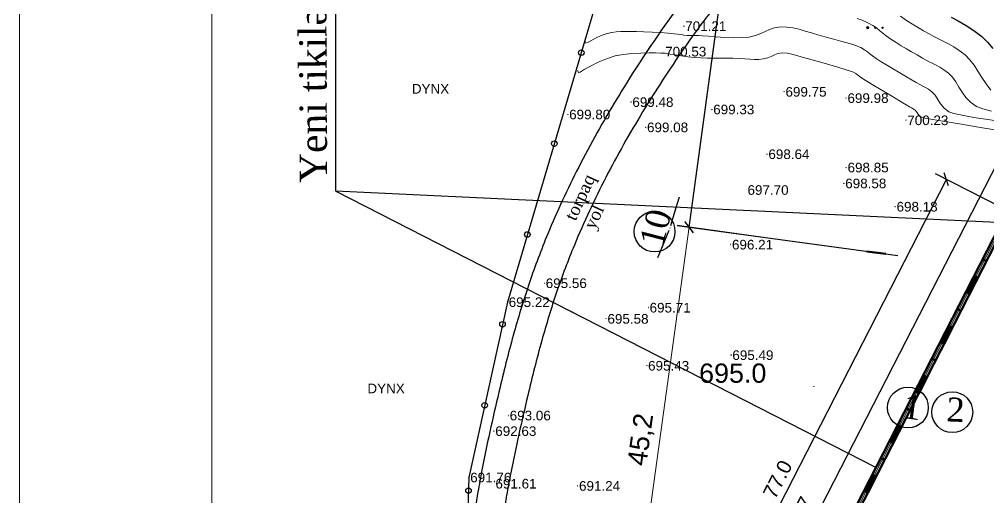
# Model space of a CAD drawing. Header units: feet. Extents: x 3381 to 682707, y 675186 to 4374675.
# Drawn here: x 682287.5 to 682388.2, y 4373092 to 4373141.7 of the extents above; entities that cross this region are included whole.
import ezdxf

# ---------------------------------------------------------------- set-up
doc = ezdxf.new("R2010")
doc.units = ezdxf.units.FT
doc.header["$MEASUREMENT"] = 0
doc.header["$PDMODE"] = 34
doc.header["$PDSIZE"] = 0.01
for name, pattern in [('ACAD_ISO02W100', [15, 12, -3]), ('ACAD_ISO03W100', [30, 12, -18]), ('DUZ', [0])]:
    doc.linetypes.add(name, pattern=pattern)
doc.layers.get('0').update_dxf_attribs({"linetype": 'CONTINUOUS'})
doc.layers.get('Defpoints').update_dxf_attribs({"linetype": 'CONTINUOUS'})
for name, color, linetype in [('0_Point_Height', 2, 'CONTINUOUS'), ('0_Point_Point', 7, 'CONTINUOUS'), ('col bitkisi', 7, 'CONTINUOUS'), ('Layer8', 7, 'CONTINUOUS'), ('Lep-Stolb', 7, 'CONTINUOUS'), ('Yazilar', 7, 'CONTINUOUS')]:
    doc.layers.add(name, color=color, linetype=linetype)
for name, color, linetype, lineweight in [('ANA HORIZONTAL', 24, 'CONTINUOUS', 30), ('HORIZANTAL', 24, 'CONTINUOUS', 13), ('kontur', 5, 'CONTINUOUS', 0), ('rabit xt', 7, 'CONTINUOUS', 13)]:
    doc.layers.add(name, color=color, linetype=linetype, lineweight=lineweight)
doc.styles.get("Standard").update_dxf_attribs({"font": 'arial.ttf', "height": 1.5})
doc.styles.add('style5', font='arialazlat.ttf', dxfattribs={"height": 400})
doc.dimstyles.new('ISO-25', dxfattribs={"dimtxt": 1.5, "dimasz": 1, "dimexe": 1.25, "dimexo": 0.625, "dimtad": 1, "dimtxsty": 'Standard', "dimblk": 'OBLIQUE', "dimcen": 2.5, "dimadec": 0, "dimazin": 0, "dimtfac": 1, "dimtmove": 0, "dimatfit": 3, "dimldrblk": 'OBLIQUE', "dimfxl": 1, "dimarcsym": 0})

# ---------------------------------------------------------------- blocks, each defined once
blk = doc.blocks.new('_Oblique')
at = {"color": 0, "linetype": 'ByBlock', "lineweight": -2}
blk.add_line((-0.5, -0.5), (0.5, 0.5), dxfattribs=at)
blk = doc.blocks.new('*D41')
at = {"color": 0, "lineweight": -2, "transparency": 16777216}
for p, q in [((682391.52, 4373131.5), (682348.52, 4373047.5)), ((682394.02, 4373130.23), (682390.41, 4373132.07)), ((682351.02, 4373046.23), (682347.41, 4373048.07))]:
    blk.add_line(p, q, dxfattribs=at)
at = {"layer": 'Defpoints', "color": 0, "lineweight": 30, "transparency": 16777216}
for p in [(682394.58, 4373129.94), (682348.52, 4373047.5), (682351.58, 4373045.94)]:
    blk.add_point(p, dxfattribs=at)
at = {"color": 0, "lineweight": -2, "transparency": 16777216}
for p, rotation in [((682391.52, 4373131.5), 62.89187712919826), ((682348.52, 4373047.5), 242.8918771291982)]:
    blk.add_blockref('_Oblique', p, dxfattribs=dict(at, rotation=rotation))
at = {"color": 0, "lineweight": 18, "transparency": 16777216, "insert": (682368.31, 4373089.51), "char_height": 1.5, "attachment_point": 5, "rotation": 62.8919}
blk.add_mtext('94,37', dxfattribs=at)
blk = doc.blocks.new('*D36')
at = {"color": 0, "lineweight": -2, "transparency": 16777216}
for p, q in [((682389.63, 4373122.09), (682382.72, 4373125.63)), ((682348.78, 4373056.59), (682383.83, 4373125.06)), ((682354.58, 4373053.62), (682347.67, 4373057.16))]:
    blk.add_line(p, q, dxfattribs=at)
at = {"layer": 'Defpoints', "color": 0, "lineweight": 30, "transparency": 16777216}
for p in [(682383.83, 4373125.06), (682390.19, 4373121.8), (682355.14, 4373053.34)]:
    blk.add_point(p, dxfattribs=at)
at = {"color": 0, "lineweight": -2, "transparency": 16777216}
for p, rotation in [((682383.83, 4373125.06), 62.89187712935262), ((682348.78, 4373056.59), 242.8918771293526)]:
    blk.add_blockref('_Oblique', p, dxfattribs=dict(at, rotation=rotation))
at = {"color": 0, "lineweight": 18, "transparency": 16777216, "insert": (682366.3, 4373093.87), "char_height": 1.5, "attachment_point": 5, "rotation": 62.8919}
blk.add_mtext('{\\fArial|b0|i0|c238|p34;77.0}', dxfattribs=at)

msp = doc.modelspace()

# ---------------------------------------------------------------- hatches: boundary and pattern name
at = {"lineweight": 50}
h = msp.add_hatch(dxfattribs=at)
h.set_pattern_fill('ANSI31', scale=0.3, angle=-108.25439)
h.set_pattern_definition([(296.7456132817, (-3258833.393393, 6394453.493433), (0.03348800255758, 0.01687612765725), [])])
h.paths.add_polyline_path([(682387.115, 4373114.826), (682386.254, 4373113.144), (682385.867, 4373113.333), (682386.724, 4373115.007)])
h = msp.add_hatch(dxfattribs=at)
h.set_pattern_fill('ANSI31', scale=0.3, angle=-108.25439)
h.set_pattern_definition([(296.7456132817, (-3258836.039385, 6394448.32738), (0.03348800255758, 0.01687612765725), [])])
h.paths.add_polyline_path([(682384.469, 4373109.66), (682383.608, 4373107.978), (682383.221, 4373108.167), (682384.078, 4373109.841)])
h = msp.add_hatch(dxfattribs=at)
h.set_pattern_fill('ANSI31', scale=0.3, angle=-108.25439)
h.set_pattern_definition([(296.7456132817, (-3258838.685378, 6394443.161325), (0.03348800255758, 0.01687612765725), [])])
h.paths.add_polyline_path([(682381.823, 4373104.494), (682380.962, 4373102.812), (682380.575, 4373103.001), (682381.432, 4373104.675)])
h = msp.add_hatch(dxfattribs=at)
h.set_pattern_fill('ANSI31', scale=0.3, angle=-108.25439)
h.set_pattern_definition([(296.7456132817, (-3258841.33137, 6394437.99527), (0.03348800255758, 0.01687612765725), [])])
h.paths.add_polyline_path([(682379.177, 4373099.328), (682378.316, 4373097.646), (682377.929, 4373097.835), (682378.786, 4373099.509)])
h = msp.add_hatch(dxfattribs=at)
h.set_pattern_fill('ANSI31', scale=0.3, angle=-108.25439)
h.set_pattern_definition([(296.7456132817, (-3258843.977362, 6394432.829217), (0.03348800255758, 0.01687612765725), [])])
h.paths.add_polyline_path([(682376.531, 4373094.162), (682375.67, 4373092.48), (682375.283, 4373092.669), (682376.14, 4373094.343)])
at = {"layer": 'col bitkisi', "ltscale": 1.5}
h = msp.add_hatch(color=256, dxfattribs=at)
edge = h.paths.add_edge_path()
edge.add_arc((682375.664, 4373140.833), 0.125, 0, 360)
h = msp.add_hatch(color=256, dxfattribs=at)
edge = h.paths.add_edge_path()
edge.add_arc((682376.446, 4373140.833), 0.125, 0, 360)
h = msp.add_hatch(color=256, dxfattribs=at)
edge = h.paths.add_edge_path()
edge.add_arc((682377.205, 4373140.833), 0.125, 0, 360)

# ---------------------------------------------------------------- linework, layer by layer
at = {"color": 222, "lineweight": 25}
for p, q in [((682357.088, 4373120.069, -716.5), (682365.379, 4373180.919, -716.5)), ((682378.791, 4373117.112, -716.5), (682355.849, 4373120.238, -716.5))]:
    msp.add_line(p, q, dxfattribs=at)
at = {"color": 1, "lineweight": 25}
for p, q in [((682320.393, 4373123.847), (682320.393, 4373176.792)), ((682401.608, 4373119.988, -716.5), (682320.393, 4373123.847)), ((682320.393, 4373123.847), (682376.525, 4373095.113, -716.5))]:
    msp.add_line(p, q, dxfattribs=at)
at = {"linetype": 'Continuous'}
for p, q in [((682347.445, 4373143.495, -14.808), (682338.209, 4373112.305, -21.278)), ((682338.209, 4373112.305, -21.278), (682334.208, 4373094.074, -24.744)), ((682334.208, 4373094.074, -24.744), (682333.895, 4373083.453, -26.713))]:
    msp.add_line(p, q, dxfattribs=at)
at = {"color": 7, "lineweight": 20}
for p, q in [((682350.92, 4373075.356, -716.5), (682357.086, 4373120.134, -716.5)), ((682377.193, 4373117.329, -716.5), (682355.847, 4373120.305, -716.5))]:
    msp.add_line(p, q, dxfattribs=at)
at = {"color": 222, "linetype": 'ACAD_ISO02W100', "lineweight": 50}
msp.add_line((682377.538, 4373117.303, -716.5), (682375.553, 4373117.56, -716.5), dxfattribs=at)
at = {"color": 7, "lineweight": 50}
for p, q in [((682388.001, 4373116.555, -716.5), (682387.62, 4373116.741, -716.5)), ((682385.355, 4373111.389, -716.5), (682384.974, 4373111.575, -716.5)), ((682382.709, 4373106.223, -716.5), (682382.328, 4373106.409, -716.5)), ((682380.063, 4373101.057, -716.5), (682379.682, 4373101.243, -716.5)), ((682377.417, 4373095.891, -716.5), (682377.036, 4373096.077, -716.5))]:
    msp.add_line(p, q, dxfattribs=at)
at = {"color": 7, "lineweight": 30, "elevation": -716.5}
for points in [[(682463.463, 4373103.791), (682475.838, 4373099.055), (682443.696, 4373017.695), (682351.291, 4373045.819), (682394.482, 4373130.191), (682454.121, 4373107.367)], [(682463.32, 4373103.417), (682475.318, 4373098.826), (682443.46, 4373018.185), (682351.865, 4373046.062), (682394.674, 4373129.689), (682453.978, 4373106.993)]]:
    msp.add_lwpolyline(points, dxfattribs=at)
at = {"color": 1, "lineweight": 0, "elevation": -716.5}
msp.add_lwpolyline([(682475.578, 4373098.94), (682443.578, 4373017.94), (682351.578, 4373045.94), (682394.578, 4373129.94)], dxfattribs=at)
at = {"color": 7, "lineweight": 50, "elevation": -716.5}
for points in [[(682454.23, 4373106.926), (682454.405, 4373107.287), (682429.082, 4373116.969), (682390.187, 4373121.803), (682355.142, 4373053.339), (682452.69, 4373040.351), (682468.467, 4373080.267), (682468.108, 4373080.409), (682452.432, 4373040.804), (682355.777, 4373053.642), (682390.466, 4373121.369), (682428.981, 4373116.595), (682454.23, 4373106.926)], [(682387.115, 4373114.826), (682386.254, 4373113.144), (682385.867, 4373113.333), (682386.724, 4373115.007), (682387.115, 4373114.826)], [(682384.469, 4373109.66), (682383.608, 4373107.978), (682383.221, 4373108.167), (682384.078, 4373109.841), (682384.469, 4373109.66)], [(682381.823, 4373104.494), (682380.962, 4373102.812), (682380.575, 4373103.001), (682381.432, 4373104.675), (682381.823, 4373104.494)], [(682379.177, 4373099.328), (682378.316, 4373097.646), (682377.929, 4373097.835), (682378.786, 4373099.509), (682379.177, 4373099.328)], [(682376.531, 4373094.162), (682375.67, 4373092.48), (682375.283, 4373092.669), (682376.14, 4373094.343), (682376.531, 4373094.162)]]:
    msp.add_lwpolyline(points, dxfattribs=at)
at = {"linetype": 'Continuous'}
for centre in [(682345.886, 4373138.231, -15.9), (682343.089, 4373128.784, -17.86), (682340.289, 4373119.328, -19.821), (682337.702, 4373109.995, -21.717), (682335.852, 4373101.566, -23.32), (682334.167, 4373092.691, -25)]:
    msp.add_circle(centre, 0.291, dxfattribs=at)
at = {"color": 7, "linetype": 'DUZ', "lineweight": 25}
for centre in [(682353.508, 4373119.634, -716.5), (682379.836, 4373101.33, -716.5), (682384.447, 4373100.848, -716.5)]:
    msp.add_circle(centre, 2.121, dxfattribs=at)
at = {"linetype": 'Continuous'}
for points, knots in [([(682408.307, 4373231.38, -716.5), (682404.367, 4373227.617, -716.5), (682403.839, 4373227.566, -716.5), (682402.25, 4373227.407, -716.5), (682401.187, 4373227.29, -716.5), (682398.235, 4373226.883, -716.5), (682396.358, 4373226.529, -716.5), (682393.58, 4373225.651, -716.5), (682392.629, 4373225.281, -716.5), (682391.138, 4373224.543, -716.5), (682390.578, 4373224.227, -716.5), (682389.418, 4373223.471, -716.5), (682388.83, 4373223.024, -716.5), (682387.714, 4373222.075, -716.5), (682387.185, 4373221.571, -716.5), (682385.943, 4373220.3, -716.5), (682385.253, 4373219.513, -716.5), (682384.142, 4373218.195, -716.5), (682383.708, 4373217.665, -716.5), (682382.852, 4373216.619, -716.5), (682382.427, 4373216.098, -716.5), (682381.16, 4373214.543, -716.5), (682380.328, 4373213.515, -716.5), (682377.848, 4373210.447, -716.5), (682376.221, 4373208.424, -716.5), (682373.312, 4373204.829, -716.5), (682372.036, 4373203.259, -716.5), (682370, 4373200.78, -716.5), (682369.258, 4373199.882, -716.5), (682367.826, 4373198.161, -716.5), (682367.137, 4373197.338, -716.5), (682365.908, 4373195.884, -716.5), (682365.374, 4373195.255, -716.5), (682364.005, 4373193.654, -716.5), (682363.132, 4373192.649, -716.5), (682361.7, 4373190.707, -716.5), (682361.113, 4373189.797, -716.5), (682360.348, 4373188.144, -716.5), (682360.099, 4373187.44, -716.5), (682359.865, 4373186.318, -716.5), (682359.811, 4373185.925, -716.5), (682359.763, 4373185.131, -716.5), (682359.768, 4373184.735, -716.5), (682359.888, 4373183.135, -716.5), (682360.203, 4373181.962, -716.5), (682360.915, 4373180.118, -716.5), (682361.252, 4373179.411, -716.5), (682361.978, 4373178.075, -716.5), (682362.369, 4373177.443, -716.5), (682363.656, 4373175.521, -716.5), (682364.604, 4373174.327, -716.5), (682366.068, 4373172.393, -716.5), (682366.619, 4373171.643, -716.5), (682367.62, 4373170.111, -716.5), (682368.067, 4373169.334, -716.5), (682368.737, 4373167.864, -716.5), (682368.979, 4373167.177, -716.5), (682369.324, 4373165.741, -716.5), (682369.429, 4373165, -716.5), (682369.507, 4373163.403, -716.5), (682369.46, 4373162.549, -716.5), (682369.197, 4373160.869, -716.5), (682368.98, 4373160.038, -716.5), (682368.184, 4373157.804, -716.5), (682367.453, 4373156.451, -716.5), (682365.98, 4373154.304, -716.5), (682365.326, 4373153.476, -716.5), (682363.935, 4373151.868, -716.5), (682363.196, 4373151.085, -716.5), (682361.695, 4373149.533, -716.5), (682360.933, 4373148.765, -716.5), (682359.611, 4373147.38, -716.5), (682359.046, 4373146.772, -716.5), (682357.952, 4373145.519, -716.5), (682357.423, 4373144.88, -716.5), (682355.883, 4373142.933, -716.5), (682354.918, 4373141.596, -716.5), (682353.219, 4373139.133, -716.5), (682352.471, 4373138.011, -716.5), (682351.002, 4373135.742, -716.5), (682350.283, 4373134.596, -716.5), (682348.182, 4373131.122, -716.5), (682346.856, 4373128.758, -716.5), (682344.46, 4373124.069, -716.5), (682343.381, 4373121.749, -716.5), (682341.717, 4373117.724, -716.5), (682341.081, 4373116.04, -716.5), (682339.922, 4373112.634, -716.5), (682339.4, 4373110.917, -716.5), (682338.387, 4373107.289, -716.5), (682337.904, 4373105.376, -716.5), (682337.121, 4373102.084, -716.5), (682336.806, 4373100.707, -716.5), (682336.192, 4373097.942, -716.5), (682335.897, 4373096.554, -716.5), (682335.473, 4373094.381, -716.5), (682335.327, 4373093.607, -716.5), (682335.089, 4373092.206, -716.5), (682334.993, 4373091.587, -716.5), (682334.753, 4373089.623, -716.5), (682334.677, 4373088.279, -716.5), (682334.68, 4373085.263, -716.5), (682334.801, 4373083.591, -716.5), (682335.241, 4373080.299, -716.5), (682335.558, 4373078.68, -716.5), (682336.198, 4373075.964, -716.5), (682336.491, 4373074.856, -716.5), (682337.056, 4373072.858, -716.5), (682337.322, 4373071.965, -716.5), (682337.815, 4373070.351, -716.5), (682338.041, 4373069.621, -716.5), (682338.537, 4373068.147, -716.5), (682338.806, 4373067.407, -716.5), (682339.262, 4373066.316, -716.5), (682339.418, 4373065.963, -716.5), (682339.921, 4373064.909, -716.5), (682340.282, 4373064.248, -716.5), (682340.963, 4373062.978, -716.5), (682341.283, 4373062.369, -716.5), (682341.682, 4373061.467, -716.5), (682341.803, 4373061.163, -716.5), (682341.99, 4373060.609, -716.5), (682342.06, 4373060.362, -716.5), (682342.183, 4373059.838, -716.5), (682342.235, 4373059.565, -716.5), (682342.369, 4373058.729, -716.5), (682342.432, 4373058.138, -716.5), (682340.247, 4373053.725, -716.5)], [0, 0, 0, 0, 1.5041825, 1.5041825, 4.5125475, 4.5125475, 9.8970232, 9.8970232, 12.7958343, 12.7958343, 14.6040586, 14.6040586, 16.6622444, 16.6622444, 18.7204302, 18.7204302, 21.6922095, 21.6922095, 23.6905372, 23.6905372, 25.688865, 25.688865, 29.6855204, 29.6855204, 37.6788312, 37.6788312, 43.8586233, 43.8586233, 47.3387229, 47.3387229, 50.4791814, 50.4791814, 52.8430932, 52.8430932, 56.4524219, 56.4524219, 59.343353, 59.343353, 61.3017168, 61.3017168, 62.3107145, 62.3107145, 63.3197122, 63.3197122, 66.4267393, 66.4267393, 68.5017705, 68.5017705, 70.5768016, 70.5768016, 75.0922592, 75.0922592, 77.9843832, 77.9843832, 80.8765073, 80.8765073, 83.3681481, 83.3681481, 85.859789, 85.859789, 88.6938456, 88.6938456, 91.5279021, 91.5279021, 96.5044037, 96.5044037, 99.8137478, 99.8137478, 103.1230919, 103.1230919, 106.3599071, 106.3599071, 108.7786817, 108.7786817, 111.1974562, 111.1974562, 116.0350052, 116.0350052, 120.025858, 120.025858, 124.0167109, 124.0167109, 131.9984166, 131.9984166, 139.5388434, 139.5388434, 144.8405163, 144.8405163, 150.1421893, 150.1421893, 155.992549, 155.992549, 160.2125993, 160.2125993, 164.4326495, 164.4326495, 166.7775401, 166.7775401, 168.5840285, 168.5840285, 172.4237048, 172.4237048, 177.2211789, 177.2211789, 182.018653, 182.018653, 185.3845457, 185.3845457, 188.1403774, 188.1403774, 190.3972905, 190.3972905, 192.6542037, 192.6542037, 193.7358898, 193.7358898, 195.899262, 195.899262, 198.0626342, 198.0626342, 199.1900842, 199.1900842, 200.13488, 200.13488, 201.0796759, 201.0796759, 202.923933, 202.923933, 202.923933, 202.923933]), ([(682412.21, 4373224.91, -716.5), (682404.648, 4373224.63, -716.5), (682404.119, 4373224.579, -716.5), (682402.541, 4373224.421, -716.5), (682401.504, 4373224.307, -716.5), (682398.703, 4373223.918, -716.5), (682396.995, 4373223.587, -716.5), (682394.578, 4373222.819, -716.5), (682393.77, 4373222.501, -716.5), (682392.521, 4373221.878, -716.5), (682392.052, 4373221.61, -716.5), (682390.903, 4373220.852, -716.5), (682390.233, 4373220.306, -716.5), (682388.922, 4373219.082, -716.5), (682388.285, 4373218.406, -716.5), (682387.021, 4373216.971, -716.5), (682386.395, 4373216.211, -716.5), (682384.248, 4373213.59, -716.5), (682382.769, 4373211.765, -716.5), (682379.842, 4373208.139, -716.5), (682378.392, 4373206.339, -716.5), (682374.005, 4373200.916, -716.5), (682371.029, 4373197.274, -716.5), (682367.31, 4373192.901, -716.5), (682366.825, 4373192.339, -716.5), (682365.884, 4373191.229, -716.5), (682365.428, 4373190.68, -716.5), (682364.44, 4373189.391, -716.5), (682363.943, 4373188.655, -716.5), (682363.256, 4373187.336, -716.5), (682363.029, 4373186.75, -716.5), (682362.841, 4373185.91, -716.5), (682362.802, 4373185.65, -716.5), (682362.766, 4373185.121, -716.5), (682362.768, 4373184.845, -716.5), (682362.852, 4373183.736, -716.5), (682363.082, 4373182.833, -716.5), (682363.634, 4373181.407, -716.5), (682363.879, 4373180.878, -716.5), (682364.416, 4373179.858, -716.5), (682364.71, 4373179.363, -716.5), (682365.794, 4373177.683, -716.5), (682366.686, 4373176.537, -716.5), (682368.204, 4373174.546, -716.5), (682368.817, 4373173.73, -716.5), (682369.987, 4373171.994, -716.5), (682370.542, 4373171.076, -716.5), (682371.289, 4373169.522, -716.5), (682371.535, 4373168.927, -716.5), (682371.945, 4373167.692, -716.5), (682372.107, 4373167.061, -716.5), (682372.464, 4373165.147, -716.5), (682372.533, 4373163.842, -716.5), (682372.362, 4373161.441, -716.5), (682372.161, 4373160.346, -716.5), (682371.56, 4373158.235, -716.5), (682371.158, 4373157.216, -716.5), (682370.204, 4373155.277, -716.5), (682369.653, 4373154.356, -716.5), (682368.272, 4373152.341, -716.5), (682367.409, 4373151.276, -716.5), (682365.624, 4373149.27, -716.5), (682364.703, 4373148.325, -716.5), (682363.037, 4373146.619, -716.5), (682362.288, 4373145.852, -716.5), (682361.111, 4373144.577, -716.5), (682360.666, 4373144.074, -716.5), (682359.794, 4373143.038, -716.5), (682359.368, 4373142.509, -716.5), (682358.114, 4373140.893, -716.5), (682357.309, 4373139.776, -716.5), (682355.782, 4373137.567, -716.5), (682355.056, 4373136.48, -716.5), (682353.634, 4373134.291, -716.5), (682352.94, 4373133.186, -716.5), (682350.91, 4373129.843, -716.5), (682349.63, 4373127.575, -716.5), (682347.253, 4373122.959, -716.5), (682346.157, 4373120.612, -716.5), (682344.503, 4373116.609, -716.5), (682343.886, 4373114.975, -716.5), (682342.763, 4373111.667, -716.5), (682342.255, 4373109.99, -716.5), (682341.257, 4373106.408, -716.5), (682340.778, 4373104.498, -716.5), (682340.006, 4373101.245, -716.5), (682339.7, 4373099.905, -716.5), (682339.109, 4373097.232, -716.5), (682338.825, 4373095.897, -716.5), (682338.41, 4373093.771, -716.5), (682338.261, 4373092.976, -716.5), (682338.028, 4373091.589, -716.5), (682337.939, 4373090.991, -716.5), (682337.802, 4373089.797, -716.5), (682337.752, 4373089.197, -716.5), (682337.658, 4373087.389, -716.5), (682337.667, 4373086.173, -716.5), (682337.856, 4373083.04, -716.5), (682338.136, 4373081.131, -716.5), (682338.926, 4373077.324, -716.5), (682339.433, 4373075.425, -716.5), (682340.179, 4373072.884, -716.5), (682340.373, 4373072.243, -716.5), (682340.766, 4373070.965, -716.5), (682340.964, 4373070.336, -716.5), (682341.359, 4373069.174, -716.5), (682341.553, 4373068.638, -716.5), (682341.905, 4373067.764, -716.5), (682342.053, 4373067.419, -716.5), (682342.335, 4373066.812, -716.5), (682342.467, 4373066.546, -716.5), (682342.746, 4373066.002, -716.5), (682342.893, 4373065.727, -716.5), (682343.344, 4373064.886, -716.5), (682343.659, 4373064.307, -716.5), (682344.185, 4373063.235, -716.5), (682344.401, 4373062.755, -716.5), (682344.721, 4373061.912, -716.5), (682344.838, 4373061.559, -716.5), (682345.035, 4373060.84, -716.5), (682345.114, 4373060.483, -716.5), (682345.308, 4373059.425, -716.5), (682345.385, 4373058.736, -716.5), (682345.463, 4373057.994, -716.5), (682345.471, 4373057.913, -716.5), (682347.206, 4373053.601, -716.5)], [0, 0, 0, 0, 1.5195761, 1.5195761, 4.5587283, 4.5587283, 9.9305937, 9.9305937, 12.8375976, 12.8375976, 14.6989466, 14.6989466, 17.5962721, 17.5962721, 20.4935977, 20.4935977, 23.4307648, 23.4307648, 30.5406062, 30.5406062, 37.6504477, 37.6504477, 51.8701305, 51.8701305, 53.9433419, 53.9433419, 56.0165533, 56.0165533, 58.8397751, 58.8397751, 61.1867015, 61.1867015, 62.257023, 62.257023, 63.3273446, 63.3273446, 66.4263407, 66.4263407, 68.2682497, 68.2682497, 70.1101586, 70.1101586, 74.6215299, 74.6215299, 77.5950003, 77.5950003, 80.5684708, 80.5684708, 82.3043553, 82.3043553, 84.0402398, 84.0402398, 87.5120089, 87.5120089, 90.504027, 90.504027, 93.4960452, 93.4960452, 96.4880633, 96.4880633, 100.372173, 100.372173, 104.2562828, 104.2562828, 107.5177012, 107.5177012, 109.6184271, 109.6184271, 111.7191531, 111.7191531, 115.920605, 115.920605, 119.8587917, 119.8587917, 123.7969785, 123.7969785, 131.6733519, 131.6733519, 139.5534814, 139.5534814, 144.8944211, 144.8944211, 150.2353608, 150.2353608, 156.1903919, 156.1903919, 160.321983, 160.321983, 164.453574, 164.453574, 166.8999608, 166.8999608, 168.7971258, 168.7971258, 170.6942909, 170.6942909, 174.4886209, 174.4886209, 180.4889056, 180.4889056, 186.4891903, 186.4891903, 188.5086959, 188.5086959, 190.5282014, 190.5282014, 192.322947, 192.322947, 193.5253301, 193.5253301, 194.4787119, 194.4787119, 195.4320938, 195.4320938, 197.3388576, 197.3388576, 198.7843763, 198.7843763, 199.7590286, 199.7590286, 200.7336808, 200.7336808, 202.6829852, 202.6829852, 202.923933, 202.923933, 202.923933, 202.923933])]:
    msp.add_open_spline(points, degree=3, knots=knots, dxfattribs=at)
at = {"layer": '0_Point_Point'}
for p in [(682356.556, 4373141.011, -15.286), (682354.474, 4373138.363, -15.966), (682366.975, 4373134.18, -16.746), (682373.418, 4373133.528, -16.519), (682351.062, 4373133.11, -17.019), (682359.466, 4373132.344, -17.172), (682344.494, 4373131.825, -16.698), (682379.634, 4373131.219, -16.275), (682352.586, 4373130.485, -17.424), (682365.199, 4373127.694, -17.863), (682373.426, 4373126.307, -17.647), (682373.185, 4373124.655, -17.92), (682363.027, 4373123.97, -18.803), (682378.519, 4373122.234, -18.324), (682355.117, 4373120.019, -20.261), (682361.415, 4373118.29, -20.288), (682384.258, 4373117.456, -19.515), (682342.056, 4373114.277, -20.938), (682338.209, 4373112.305, -21.278), (682352.853, 4373111.733, -20.786), (682348.473, 4373110.569, -20.918), (682361.454, 4373106.795, -21.013), (682352.695, 4373105.694, -21.068), (682370.064, 4373103.546, -21.149), (682338.312, 4373100.515, -23.443), (682336.813, 4373098.898, -23.868), (682374.353, 4373096.698, -21.615), (682334.208, 4373094.074, -24.744), (682336.832, 4373093.43, -24.894), (682345.518, 4373093.198, -25.26)]:
    msp.add_point(p, dxfattribs=at)
at = {"layer": 'ANA HORIZONTAL', "color": 32, "lineweight": 30, "elevation": -14}
msp.add_lwpolyline([(682384.322, 4373141.922), (682385.072, 4373141.535), (682385.876, 4373141.076), (682386.702, 4373140.537), (682387.517, 4373139.914), (682388.108, 4373139.339), (682388.652, 4373138.67)], dxfattribs=at)
at = {"layer": 'col bitkisi', "lineweight": 13, "ltscale": 1.5}
msp.add_circle((682375.664, 4373140.833, -716.5), 0.125, dxfattribs=at)
at = {"layer": 'HORIZANTAL', "color": 32, "linetype": 'Continuous', "lineweight": 13}
for points, elevation in [([(682374.559, 4373141.778), (682375.067, 4373141.607), (682375.678, 4373141.338), (682376.177, 4373141.068), (682376.565, 4373140.808), (682376.895, 4373140.547), (682377.22, 4373140.274), (682377.593, 4373139.976), (682378.068, 4373139.642), (682378.608, 4373139.296), (682379.143, 4373138.967), (682379.679, 4373138.647), (682380.224, 4373138.327), (682380.784, 4373138), (682381.365, 4373137.658), (682381.904, 4373137.358), (682382.358, 4373137.133), (682382.763, 4373136.939), (682383.155, 4373136.73), (682383.573, 4373136.463), (682384.052, 4373136.092), (682384.457, 4373135.676), (682384.803, 4373135.193), (682385.127, 4373134.669), (682385.469, 4373134.127), (682385.866, 4373133.594), (682386.357, 4373133.095), (682386.979, 4373132.655), (682387.623, 4373132.393), (682388.535, 4373132.165)], -15), ([(682379.049, 4373142.036), (682379.599, 4373141.654), (682380.156, 4373141.297), (682380.604, 4373141.023), (682381.018, 4373140.78), (682381.473, 4373140.517), (682382.044, 4373140.183), (682382.518, 4373139.923), (682383.008, 4373139.681), (682383.516, 4373139.437), (682384.045, 4373139.168), (682384.598, 4373138.854), (682385.177, 4373138.473), (682385.785, 4373138.003), (682386.284, 4373137.502), (682386.714, 4373136.927), (682387.112, 4373136.3), (682387.513, 4373135.645), (682387.953, 4373134.986), (682388.466, 4373134.346)], -14.5), ([(682346.278, 4373139.637), (682346.283, 4373139.605), (682346.286, 4373139.517), (682346.294, 4373139.365), (682346.364, 4373139.223), (682346.536, 4373139.284), (682346.891, 4373139.485), (682347.383, 4373139.758), (682347.961, 4373140.034), (682348.577, 4373140.245), (682349.068, 4373140.349), (682349.528, 4373140.408), (682349.987, 4373140.434), (682350.473, 4373140.438), (682351.017, 4373140.433), (682351.645, 4373140.429), (682352.403, 4373140.413), (682353.256, 4373140.374), (682354.119, 4373140.321), (682354.905, 4373140.264), (682355.527, 4373140.213), (682355.901, 4373140.178), (682356.254, 4373140.127), (682356.533, 4373140.073), (682356.886, 4373140.028), (682357.184, 4373140.011), (682357.45, 4373140.009), (682357.734, 4373140.012), (682358.083, 4373140.01), (682358.464, 4373139.987), (682359.098, 4373139.939), (682359.909, 4373139.882), (682360.817, 4373139.83), (682361.746, 4373139.8), (682362.616, 4373139.806), (682363.351, 4373139.866), (682364.011, 4373140.012), (682364.539, 4373140.217), (682365.001, 4373140.445), (682365.461, 4373140.661), (682365.984, 4373140.829), (682366.636, 4373140.914), (682367.266, 4373140.899), (682367.892, 4373140.814), (682368.522, 4373140.672), (682369.161, 4373140.492), (682369.815, 4373140.289), (682370.491, 4373140.08), (682371.193, 4373139.882), (682371.998, 4373139.673), (682372.735, 4373139.482), (682373.401, 4373139.301), (682373.992, 4373139.126), (682374.504, 4373138.95), (682374.934, 4373138.767), (682375.328, 4373138.55), (682375.623, 4373138.341), (682375.881, 4373138.128), (682376.165, 4373137.895), (682376.538, 4373137.629), (682376.959, 4373137.363), (682377.553, 4373137), (682378.25, 4373136.581), (682378.98, 4373136.145), (682379.676, 4373135.731), (682380.267, 4373135.381), (682380.686, 4373135.133), (682381.072, 4373134.921), (682381.39, 4373134.766), (682381.678, 4373134.622), (682381.975, 4373134.443), (682382.319, 4373134.181), (682382.653, 4373133.815), (682382.933, 4373133.381), (682383.225, 4373132.921), (682383.593, 4373132.478), (682384.099, 4373132.092), (682384.594, 4373131.923), (682385.486, 4373131.729), (682386.696, 4373131.514), (682388.146, 4373131.283), (682389.756, 4373131.039)], -15.5), ([(682345.534, 4373136.377), (682345.536, 4373136.361), (682345.54, 4373136.311), (682345.549, 4373136.219), (682345.584, 4373136.135), (682345.758, 4373136.227), (682346.197, 4373136.483), (682346.84, 4373136.84), (682347.627, 4373137.236), (682348.499, 4373137.609), (682349.395, 4373137.897), (682350.225, 4373138.054), (682351.142, 4373138.15), (682352.07, 4373138.2), (682352.932, 4373138.216), (682353.653, 4373138.212), (682354.155, 4373138.2), (682354.364, 4373138.194), (682354.489, 4373138.197), (682354.615, 4373138.194), (682354.775, 4373138.165), (682355.139, 4373138.096), (682355.658, 4373138.002), (682356.283, 4373137.899), (682356.966, 4373137.803), (682357.657, 4373137.73), (682358.328, 4373137.689), (682358.986, 4373137.671), (682359.639, 4373137.669), (682360.295, 4373137.674), (682360.963, 4373137.678), (682361.651, 4373137.671), (682362.309, 4373137.645), (682362.892, 4373137.607), (682363.418, 4373137.569), (682363.901, 4373137.544), (682364.358, 4373137.545), (682364.805, 4373137.584), (682365.268, 4373137.694), (682365.63, 4373137.849), (682365.956, 4373138.011), (682366.314, 4373138.144), (682366.772, 4373138.212), (682367.28, 4373138.192), (682367.768, 4373138.101), (682368.276, 4373137.958), (682368.84, 4373137.782), (682369.5, 4373137.594), (682370.118, 4373137.427), (682370.886, 4373137.213), (682371.726, 4373136.972), (682372.557, 4373136.728), (682373.298, 4373136.503), (682373.869, 4373136.318), (682374.19, 4373136.197), (682374.432, 4373136.059), (682374.607, 4373135.926), (682374.778, 4373135.783), (682375.007, 4373135.617), (682375.387, 4373135.382), (682376.116, 4373134.941), (682377.05, 4373134.378), (682378.049, 4373133.779), (682378.969, 4373133.228), (682379.669, 4373132.81), (682380.007, 4373132.608), (682380.221, 4373132.495), (682380.393, 4373132.408), (682380.587, 4373132.27), (682380.772, 4373132.039), (682380.948, 4373131.769), (682381.218, 4373131.529), (682381.578, 4373131.441), (682382.422, 4373131.287), (682383.663, 4373131.077), (682385.212, 4373130.823), (682386.98, 4373130.535), (682388.881, 4373130.225)], -16)]:
    msp.add_lwpolyline(points, dxfattribs=dict(at, elevation=elevation))
at = {"layer": 'Lep-Stolb', "color": 1}
for p, q in [((682355.727, 4373122.025, -26.159), (682356.094, 4373123.234, -26.159)), ((682355.19, 4373120.259, -26.159), (682355.727, 4373122.025, -26.159)), ((682354.231, 4373117.848, -26.159), (682355.022, 4373119.788, -26.159)), ((682353.853, 4373116.922, -26.159), (682354.326, 4373118.079, -26.159))]:
    msp.add_line(p, q, dxfattribs=at)
at = {"layer": 'rabit xt', "color": 7, "lineweight": 20, "ltscale": 0.3}
msp.add_lwpolyline([(682287.491, 4373251.063), (682287.491, 4372954.063), (682707.491, 4372954.063)], dxfattribs=at)
msp.add_lwpolyline([(682307.491, 4373246.063), (682702.491, 4373246.063), (682702.491, 4372959.063), (682307.491, 4372959.063)], close=True, dxfattribs=at)

# ---------------------------------------------------------------- block references
at = {"color": 7, "lineweight": 20, "rotation": 82.16029596032769}
msp.add_blockref('_Oblique', (682357.086, 4373120.134, -716.5), dxfattribs=at)
at = {"color": 222, "lineweight": 25, "rotation": 262.2406351117736}
msp.add_blockref('_Oblique', (682357.088, 4373120.069, -716.5), dxfattribs=at)

# ---------------------------------------------------------------- texts
at = {"color": 1, "linetype": 'Continuous', "insert": (682316.629, 4373123.629, 138.916), "char_height": 2.84615, "width": 88.87271, "attachment_point": 1, "rotation": 90.22602}
msp.add_mtext('{\\fTimes New Roman|b0|i0|c238|p18;\\C256; Yeni tikiləcək İstinad divarları}', dxfattribs=at)
at = {"color": 7, "lineweight": 20, "insert": (682352.193, 4373097.994, -716.5), "char_height": 2, "attachment_point": 5, "rotation": 82.1603}
msp.add_mtext('45,2', dxfattribs=at)
at = {"layer": '0_Point_Height', "color": 0}
for s, p in [('701.21', (682356.692, 4373140.497, -15.286)), ('700.53', (682354.61, 4373137.849, -15.966)), ('699.75', (682367.111, 4373133.666, -16.746)), ('699.48', (682351.198, 4373132.596, -17.019)), ('699.98', (682373.554, 4373133.014, -16.519)), ('699.80', (682344.63, 4373131.311, -16.698)), ('699.33', (682359.602, 4373131.83, -17.172)), ('700.23', (682379.77, 4373130.705, -16.275)), ('699.08', (682352.722, 4373129.971, -17.424)), ('698.64', (682365.335, 4373127.18, -17.863)), ('698.85', (682373.562, 4373125.793, -17.647)), ('698.58', (682373.321, 4373124.141, -17.92)), ('697.70', (682363.163, 4373123.456, -18.803)), ('698.18', (682378.655, 4373121.72, -18.324)), ('696.21', (682361.551, 4373117.776, -20.288)), ('695.56', (682342.192, 4373113.763, -20.938)), ('695.22', (682338.345, 4373111.791, -21.278)), ('695.71', (682352.989, 4373111.219, -20.786)), ('695.58', (682348.609, 4373110.055, -20.918)), ('695.49', (682361.59, 4373106.281, -21.013)), ('695.43', (682352.831, 4373105.18, -21.068)), ('693.06', (682338.448, 4373100.001, -23.443)), ('692.63', (682336.949, 4373098.384, -23.868)), ('691.76', (682334.344, 4373093.56, -24.744)), ('691.61', (682336.968, 4373092.916, -24.894)), ('691.24', (682345.654, 4373092.684, -25.26))]:
    msp.add_text(s, height=1, dxfattribs=at).set_placement(p)
at = {"layer": '0_Point_Height', "color": 5, "lineweight": 25}
msp.add_text('695.0', height=2, dxfattribs=at).set_placement((682358.136, 4373103.913, 673.5))
at = {"layer": 'kontur', "color": 0, "linetype": 'ACAD_ISO03W100', "lineweight": 0, "ltscale": 0.35, "char_height": 1, "attachment_point": 1}
for insert in [(682328.28, 4373134.981, -716.5), (682323.663, 4373103.821, -716.5)]:
    msp.add_mtext_dynamic_manual_height_columns('DYNX', width=10.61016, gutter_width=12.5, heights=[0], dxfattribs=dict(at, insert=insert))
at = {"layer": 'Layer8', "color": 0, "lineweight": 18, "char_height": 2.5, "width": 81.30669, "attachment_point": 7, "style": 'style5'}
for s, insert, rotation in [('{\\fTimes New Roman|b0|i0|c238|p18;10}', (682354.355, 4373117.888, -1413), 75.51239), ('{\\fTimes New Roman|b0|i0|c238|p18;1}', (682379.185, 4373100.265, -1413), 352.22589), ('{\\fTimes New Roman|b0|i0|c238|p18;2}', (682383.8, 4373099.902, -1413), 357.7189)]:
    msp.add_mtext(s, dxfattribs=dict(at, insert=insert, rotation=rotation))
at = {"layer": 'Yazilar', "insert": (682344.106, 4373121.201, -716.5), "char_height": 1.3, "width": 0.10588, "attachment_point": 1, "rotation": 65.14835}
msp.add_mtext('{\\fTimes New Roman|b0|i0|c0|p18;torpaq\\fTimes New Roman|b0|i0|c238|p18; yol}', dxfattribs=at)

# ---------------------------------------------------------------- dimensions: what is measured, and where the dimension line sits
at = {"color": 7, "lineweight": 18}
dim = msp.add_linear_dim(base=(682348.524, 4373047.504, -716.5), p1=(682394.578, 4373129.94, -716.5), p2=(682351.578, 4373045.94, -716.5), angle=242.89188, dimstyle='ISO-25', dxfattribs=at)
dim.commit()
dim.dimension.update_dxf_attribs({"geometry": '*D41', "text_midpoint": (682369.67, 4373088.813, -716.5), "dimtype": 161})
at = {"color": 3, "lineweight": 18}
dim = msp.add_linear_dim(base=(682383.83, 4373125.057, -716.5), p1=(682355.141, 4373053.339, -716.5), p2=(682390.187, 4373121.803, -716.5), angle=62.89188, text='{\\fArial|b0|i0|c238|p34;77.0}', dimstyle='ISO-25', dxfattribs=at)
dim.commit()
dim.dimension.update_dxf_attribs({"geometry": '*D36', "text_midpoint": (682367.54, 4373093.233, -716.5), "dimtype": 161})

doc.saveas('drawing.dxf')
